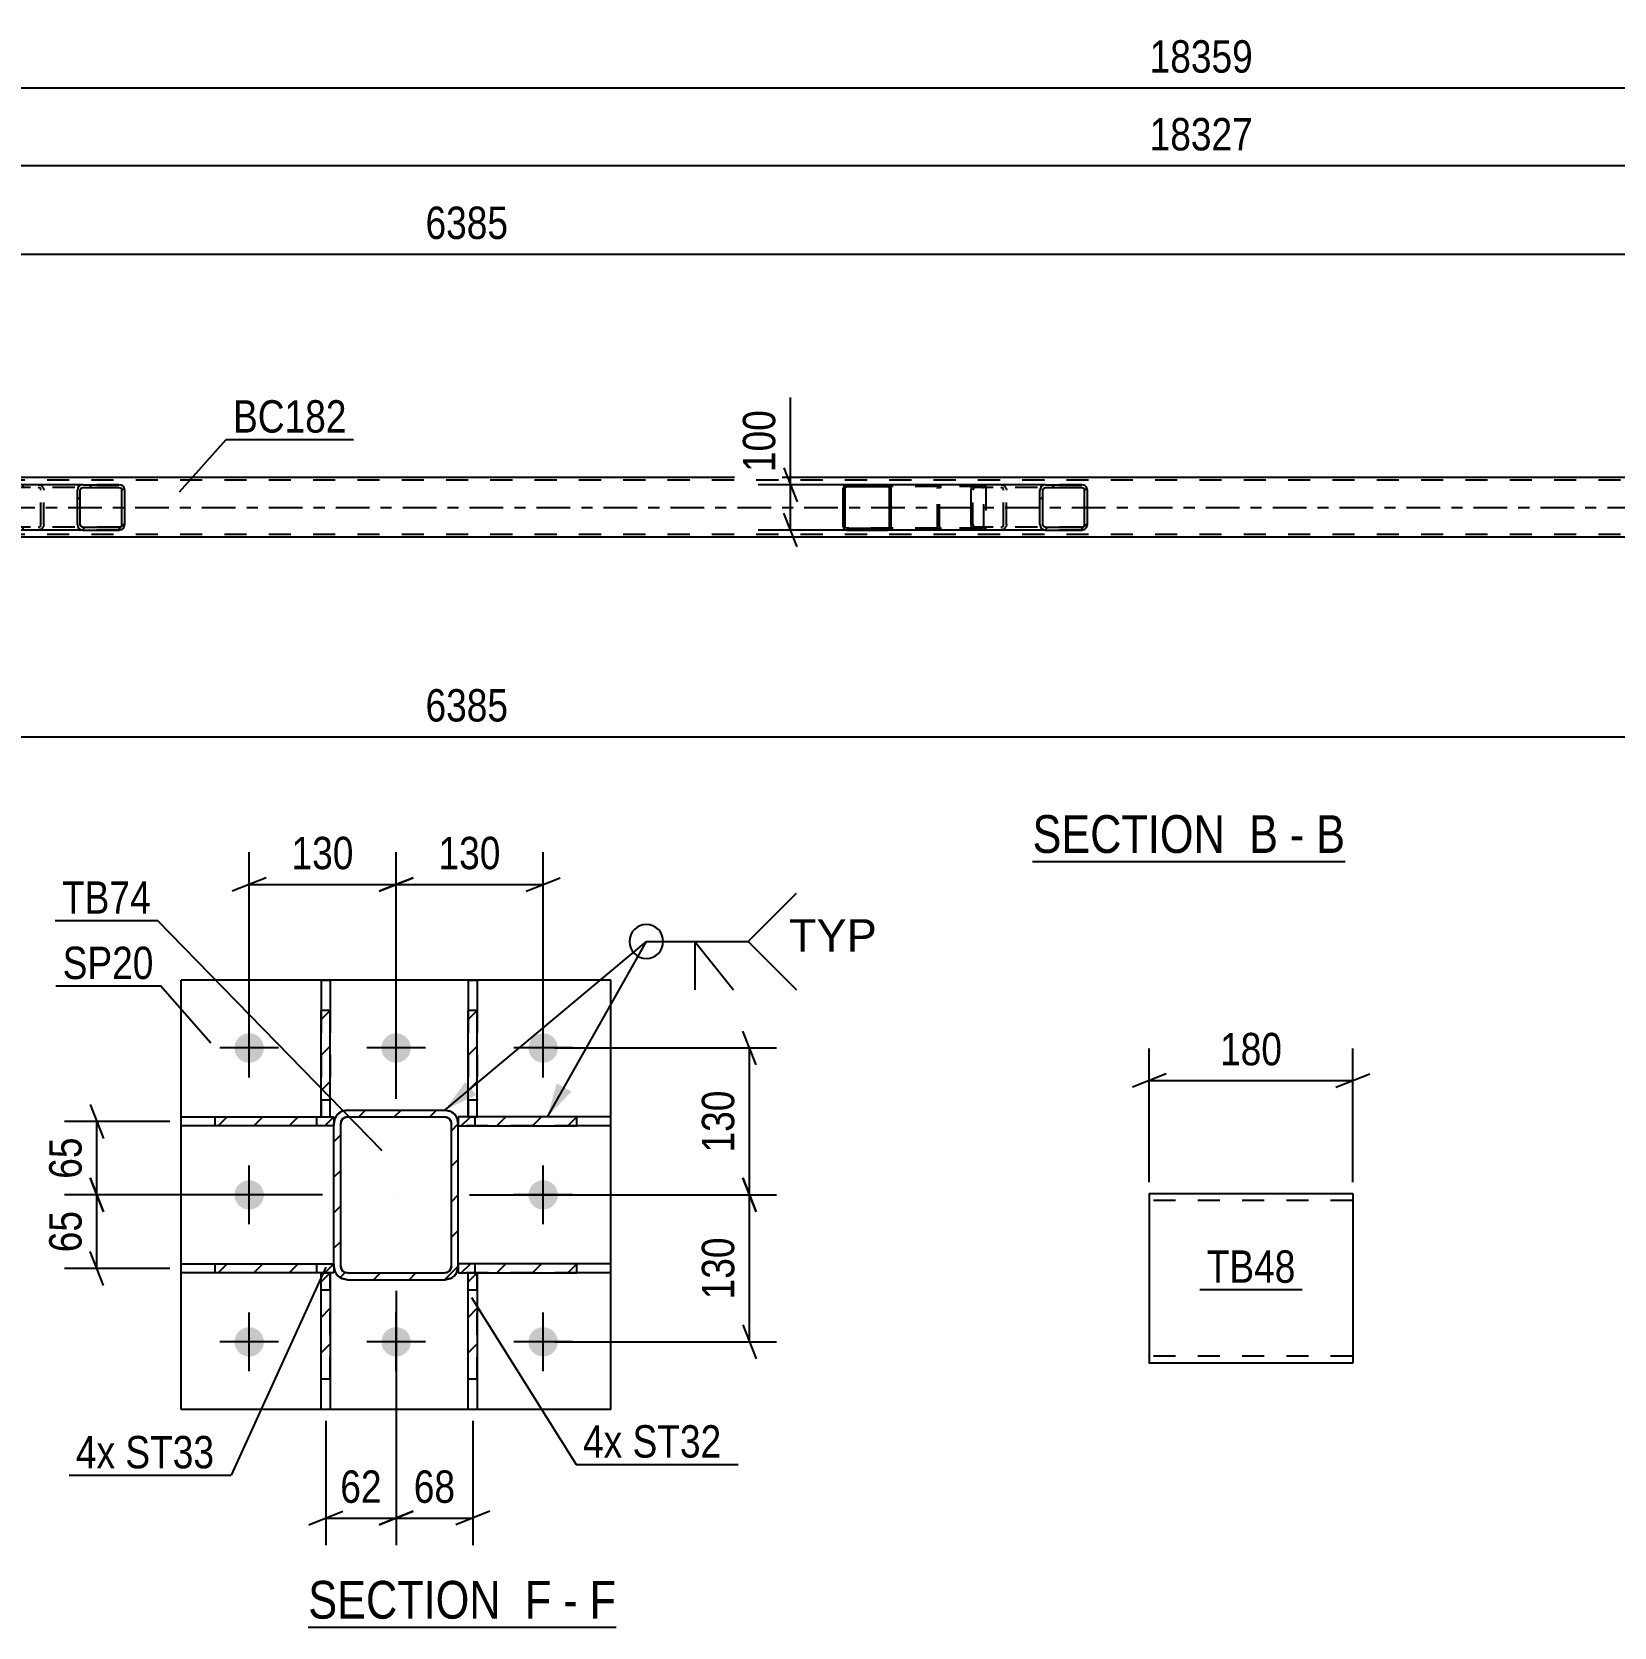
# Model space of a CAD drawing. Header units: millimetres. Extents: x 0 to 841, y 0 to 594.
# Drawn here: x 336.1 to 476, y 149 to 290.1 of the extents above; entities that cross this region are included whole.
import ezdxf

# ---------------------------------------------------------------- set-up
doc = ezdxf.new("R2010")
doc.units = ezdxf.units.MM
doc.linetypes.add('DXK_LINE_DOT2', pattern=[3.9198, 1.9599, -1.9599])
doc.linetypes.add('DXK_LINE_DOT3', pattern=[5.9187, 2.979, -0.9799, 0.9799, -0.9799])
doc.styles.add('Arial', font='ARIAL.TTF', dxfattribs={"height": 0.2})
doc.styles.add('Arial Narrow', font='ARIALN.TTF', dxfattribs={"height": 0.2})

# ---------------------------------------------------------------- blocks, each defined once
blk = doc.blocks.new('Unknown-814748373-12 - 2466')
at = {"color": 6, "linetype": 'Continuous'}
blk.add_line((424.58, 216.73), (452.22, 216.73), dxfattribs=at)
at = {"color": 0, "linetype": 'Continuous'}
for points in [[(442.69, 217.48), (442.69, 220.98), (424.58, 220.98), (424.58, 217.48)], [(446.29, 217.48), (446.29, 220.98), (443.74, 220.98), (443.74, 217.48)], [(448.62, 217.48), (448.62, 220.98), (447.34, 220.98), (447.34, 217.48)], [(452.22, 217.48), (452.22, 220.98), (449.67, 220.98), (449.67, 217.48)]]:
    blk.add_wipeout(points, dxfattribs=at)
at = {"color": 7, "linetype": 'Continuous', "style": 'Arial Narrow'}
for s, p in [('SECTION ', (424.58, 217.48)), ('B', (443.74, 217.48)), ('B', (449.67, 217.48)), ('-', (447.34, 217.48))]:
    blk.add_text(s, height=3.34, dxfattribs=at).set_placement(p)
blk = doc.blocks.new('Unknown-814748373-17 - 5706')
at = {"color": 6, "linetype": 'Continuous'}
blk.add_line((360.53, 148.98), (387.75, 148.98), dxfattribs=at)
at = {"color": 0, "linetype": 'Continuous'}
for points in [[(378.64, 149.73), (378.64, 153.23), (360.53, 153.23), (360.53, 149.73)], [(382.03, 149.73), (382.03, 153.23), (379.69, 153.23), (379.69, 149.73)], [(384.36, 149.73), (384.36, 153.23), (383.08, 153.23), (383.08, 149.73)], [(387.75, 149.73), (387.75, 153.23), (385.41, 153.23), (385.41, 149.73)]]:
    blk.add_wipeout(points, dxfattribs=at)
at = {"color": 7, "linetype": 'Continuous', "style": 'Arial Narrow'}
for s, p in [('SECTION ', (360.53, 149.73)), ('F', (379.69, 149.73)), ('F', (385.41, 149.73)), ('-', (383.08, 149.73))]:
    blk.add_text(s, height=3.34, dxfattribs=at).set_placement(p)
blk = doc.blocks.new('Part-814748373-11553 - 11552')
at = {"color": 2, "linetype": 'Continuous'}
for p, q in [((434.91, 187.34), (434.91, 172.43)), ((434.91, 187.34), (452.91, 187.34)), ((452.91, 187.34), (452.91, 172.34)), ((434.91, 172.34), (434.91, 172.43)), ((452.91, 172.34), (434.91, 172.34))]:
    blk.add_line(p, q, dxfattribs=at)
at = {"color": 7, "linetype": 'DXK_LINE_DOT2'}
for p, q in [((452.91, 186.74), (434.91, 186.74)), ((434.91, 172.94), (434.91, 172.99)), ((452.91, 172.94), (434.91, 172.94)), ((452.91, 172.94), (452.91, 172.99))]:
    blk.add_line(p, q, dxfattribs=at)
blk = doc.blocks.new('Part-814748373-2548 - 2466')
at = {"color": 2, "linetype": 'Continuous'}
for p, q in [((770.57, 250.69), (108.46, 250.69)), ((501.45, 245.41), (252.05, 245.41))]:
    blk.add_line(p, q, dxfattribs=at)
at = {"color": 7, "linetype": 'DXK_LINE_DOT2'}
for p, q in [((770.57, 250.45), (108.46, 250.45)), ((770.57, 245.65), (108.46, 245.65))]:
    blk.add_line(p, q, dxfattribs=at)
at = {"color": 7, "linetype": 'DXK_LINE_DOT3'}
blk.add_line((108.46, 248.05), (770.57, 248.05), dxfattribs=at)
blk = doc.blocks.new('Part-814748373-2533 - 2466')
at = {"linetype": 'Continuous'}
h = blk.add_hatch(dxfattribs=at)
h.set_pattern_fill('', scale=0.7, style=0, pattern_type=0)
h.set_pattern_definition([(45, (429.392, 249.7557), (-1.57154, 1.57154), [])])
h.paths.add_polyline_path([(429.43, 249.57), (429.39, 249.76), (429.28, 249.91), (429.12, 250.02), (428.93, 250.05), (425.74, 250.05), (425.55, 250.02), (425.39, 249.91), (425.28, 249.76), (425.24, 249.57), (425.24, 246.53), (425.28, 246.35), (425.39, 246.19), (425.55, 246.09), (425.74, 246.05), (428.93, 246.05), (429.12, 246.09), (429.28, 246.19), (429.39, 246.35), (429.43, 246.53)])
h.paths.add_polyline_path([(429.16, 246.44), (429.11, 246.36), (429.02, 246.31), (428.93, 246.29), (425.74, 246.29), (425.65, 246.31), (425.57, 246.36), (425.51, 246.44), (425.49, 246.53), (425.49, 249.57), (425.51, 249.66), (425.57, 249.74), (425.65, 249.79), (425.74, 249.81), (428.93, 249.81), (429.02, 249.79), (429.11, 249.74), (429.16, 249.66), (429.18, 249.57), (429.18, 246.53)])
at = {"color": 2, "linetype": 'Continuous'}
for p, q in [((419.19, 249.76), (419.25, 249.91)), ((419.25, 249.91), (419.34, 250.02)), ((419.34, 250.02), (419.44, 250.05)), ((425.74, 250.05), (419.44, 250.05)), ((425.74, 250.05), (425.55, 250.02)), ((425.74, 250.05), (428.93, 250.05)), ((429.12, 250.02), (428.93, 250.05)), ((419.17, 249.57), (419.19, 249.76)), ((419.17, 246.53), (419.17, 249.57)), ((425.28, 249.76), (425.24, 249.57)), ((425.24, 246.53), (425.24, 249.57)), ((425.49, 249.57), (425.51, 249.66)), ((425.49, 246.53), (425.49, 249.57)), ((425.51, 249.66), (425.57, 249.74)), ((425.57, 249.74), (425.65, 249.79)), ((425.65, 249.79), (425.74, 249.81)), ((425.74, 249.81), (428.93, 249.81)), ((428.93, 249.81), (429.02, 249.79)), ((429.02, 249.79), (429.11, 249.74)), ((429.11, 249.74), (429.16, 249.66)), ((429.16, 249.66), (429.18, 249.57)), ((429.18, 246.53), (429.18, 249.57)), ((429.43, 249.57), (429.39, 249.76)), ((429.43, 246.53), (429.43, 249.57)), ((419.19, 246.35), (419.17, 246.53)), ((419.25, 246.19), (419.19, 246.35)), ((419.34, 246.09), (419.25, 246.19)), ((419.44, 246.05), (419.34, 246.09)), ((425.74, 246.05), (419.44, 246.05)), ((425.24, 246.53), (425.28, 246.35)), ((425.51, 246.44), (425.49, 246.53)), ((425.57, 246.36), (425.51, 246.44)), ((425.55, 246.09), (425.74, 246.05)), ((425.65, 246.31), (425.57, 246.36)), ((425.74, 246.29), (425.65, 246.31)), ((425.74, 246.29), (428.93, 246.29)), ((425.74, 246.05), (428.93, 246.05)), ((429.02, 246.31), (428.93, 246.29)), ((428.93, 246.05), (429.12, 246.09)), ((429.11, 246.36), (429.02, 246.31)), ((429.16, 246.44), (429.11, 246.36)), ((429.18, 246.53), (429.16, 246.44)), ((429.39, 246.35), (429.43, 246.53))]:
    blk.add_line(p, q, dxfattribs=at)
at = {"color": 7, "linetype": 'DXK_LINE_DOT2'}
for p, q in [((420.44, 249.81), (420.44, 250.05)), ((421.78, 250.05), (421.97, 250.02)), ((428.93, 250.05), (425.74, 250.05)), ((419.32, 249.66), (419.31, 249.57)), ((419.31, 246.53), (419.31, 249.57)), ((419.35, 249.74), (419.32, 249.66)), ((419.39, 249.79), (419.35, 249.74)), ((419.44, 249.81), (419.39, 249.79)), ((428.93, 249.81), (419.44, 249.81)), ((421.87, 249.79), (421.78, 249.81)), ((421.96, 249.74), (421.87, 249.79)), ((422.01, 249.66), (421.96, 249.74)), ((422.03, 249.57), (422.01, 249.66)), ((422.03, 246.53), (422.03, 249.57)), ((422.24, 249.76), (422.28, 249.57)), ((422.28, 246.53), (422.28, 249.57)), ((419.31, 246.53), (419.32, 246.44)), ((419.32, 246.44), (419.35, 246.36)), ((419.35, 246.36), (419.39, 246.31)), ((419.39, 246.31), (419.44, 246.29)), ((428.93, 246.29), (419.44, 246.29)), ((420.44, 246.05), (420.44, 246.29)), ((421.78, 246.29), (421.87, 246.31)), ((421.97, 246.09), (421.78, 246.05)), ((421.87, 246.31), (421.96, 246.36)), ((421.96, 246.36), (422.01, 246.44)), ((422.01, 246.44), (422.03, 246.53)), ((422.28, 246.53), (422.24, 246.35)), ((428.93, 246.05), (425.74, 246.05))]:
    blk.add_line(p, q, dxfattribs=at)
for centre, start, end in [((421.79, 249.56), 23.8494, 68.8059), ((421.79, 246.55), 291.1941, 336.1506)]:
    blk.add_arc(centre, 0.492, start, end, dxfattribs=at)
at = {"color": 2, "linetype": 'Continuous'}
for centre, start, end in [((425.73, 249.56), 111.1941, 156.1506), ((428.94, 249.56), 23.8494, 68.8059), ((425.73, 246.55), 203.8494, 248.8059), ((428.94, 246.55), 291.1941, 336.1506)]:
    blk.add_arc(centre, 0.492, start, end, dxfattribs=at)
blk = doc.blocks.new('Part-814748373-2715 - 2466')
at = {"linetype": 'Continuous'}
h = blk.add_hatch(dxfattribs=at)
h.set_pattern_fill('', scale=0.7, style=0, pattern_type=0)
h.set_pattern_definition([(45, (344.2579, 249.7557), (-1.57154, 1.57154), [])])
h.paths.add_polyline_path([(344.3, 249.57), (344.26, 249.76), (344.15, 249.91), (343.99, 250.02), (343.79, 250.05), (340.61, 250.05), (340.42, 250.02), (340.25, 249.91), (340.14, 249.76), (340.11, 249.57), (340.11, 246.53), (340.14, 246.35), (340.25, 246.19), (340.42, 246.09), (340.61, 246.05), (343.79, 246.05), (343.99, 246.09), (344.15, 246.19), (344.26, 246.35), (344.3, 246.53)])
h.paths.add_polyline_path([(344.03, 246.44), (343.97, 246.36), (343.89, 246.31), (343.79, 246.29), (340.61, 246.29), (340.51, 246.31), (340.43, 246.36), (340.38, 246.44), (340.36, 246.53), (340.36, 249.57), (340.38, 249.66), (340.43, 249.74), (340.51, 249.79), (340.61, 249.81), (343.79, 249.81), (343.89, 249.79), (343.97, 249.74), (344.03, 249.66), (344.04, 249.57), (344.04, 246.53)])
at = {"color": 2, "linetype": 'Continuous'}
for p, q in [((334.06, 249.76), (334.12, 249.91)), ((334.12, 249.91), (334.21, 250.02)), ((334.21, 250.02), (334.31, 250.05)), ((340.61, 250.05), (334.31, 250.05)), ((340.61, 250.05), (340.42, 250.02)), ((340.61, 250.05), (343.79, 250.05)), ((343.99, 250.02), (343.79, 250.05)), ((334.04, 249.57), (334.06, 249.76)), ((334.04, 246.53), (334.04, 249.57)), ((340.14, 249.76), (340.11, 249.57)), ((340.11, 246.53), (340.11, 249.57)), ((340.36, 249.57), (340.38, 249.66)), ((340.36, 246.53), (340.36, 249.57)), ((340.38, 249.66), (340.43, 249.74)), ((340.43, 249.74), (340.51, 249.79)), ((340.51, 249.79), (340.61, 249.81)), ((340.61, 249.81), (343.79, 249.81)), ((343.79, 249.81), (343.89, 249.79)), ((343.89, 249.79), (343.97, 249.74)), ((343.97, 249.74), (344.03, 249.66)), ((344.03, 249.66), (344.04, 249.57)), ((344.04, 246.53), (344.04, 249.57)), ((344.3, 249.57), (344.26, 249.76)), ((344.3, 246.53), (344.3, 249.57)), ((334.06, 246.35), (334.04, 246.53)), ((334.12, 246.19), (334.06, 246.35)), ((334.21, 246.09), (334.12, 246.19)), ((334.31, 246.05), (334.21, 246.09)), ((340.61, 246.05), (334.31, 246.05)), ((340.11, 246.53), (340.14, 246.35)), ((340.38, 246.44), (340.36, 246.53)), ((340.43, 246.36), (340.38, 246.44)), ((340.42, 246.09), (340.61, 246.05)), ((340.51, 246.31), (340.43, 246.36)), ((340.61, 246.29), (340.51, 246.31)), ((340.61, 246.29), (343.79, 246.29)), ((340.61, 246.05), (343.79, 246.05)), ((343.89, 246.31), (343.79, 246.29)), ((343.79, 246.05), (343.99, 246.09)), ((343.97, 246.36), (343.89, 246.31)), ((344.03, 246.44), (343.97, 246.36)), ((344.04, 246.53), (344.03, 246.44)), ((344.26, 246.35), (344.3, 246.53))]:
    blk.add_line(p, q, dxfattribs=at)
at = {"color": 7, "linetype": 'DXK_LINE_DOT2'}
for p, q in [((335.3, 249.81), (335.3, 250.05)), ((336.64, 250.05), (336.84, 250.02)), ((343.79, 250.05), (340.61, 250.05)), ((334.18, 249.66), (334.17, 249.57)), ((334.17, 246.53), (334.17, 249.57)), ((334.21, 249.74), (334.18, 249.66)), ((334.26, 249.79), (334.21, 249.74)), ((334.31, 249.81), (334.26, 249.79)), ((343.79, 249.81), (334.31, 249.81)), ((336.74, 249.79), (336.64, 249.81)), ((336.82, 249.74), (336.74, 249.79)), ((336.88, 249.66), (336.82, 249.74)), ((336.89, 249.57), (336.88, 249.66)), ((336.89, 246.53), (336.89, 249.57)), ((337.11, 249.76), (337.15, 249.57)), ((337.15, 246.53), (337.15, 249.57)), ((334.17, 246.53), (334.18, 246.44)), ((334.18, 246.44), (334.21, 246.36)), ((334.21, 246.36), (334.26, 246.31)), ((334.26, 246.31), (334.31, 246.29)), ((343.79, 246.29), (334.31, 246.29)), ((335.3, 246.05), (335.3, 246.29)), ((336.64, 246.29), (336.74, 246.31)), ((336.84, 246.09), (336.64, 246.05)), ((336.74, 246.31), (336.82, 246.36)), ((336.82, 246.36), (336.88, 246.44)), ((336.88, 246.44), (336.89, 246.53)), ((337.15, 246.53), (337.11, 246.35)), ((343.79, 246.05), (340.61, 246.05))]:
    blk.add_line(p, q, dxfattribs=at)
for centre, start, end in [((336.66, 249.56), 23.8494, 68.8059), ((336.66, 246.55), 291.1941, 336.1506)]:
    blk.add_arc(centre, 0.492, start, end, dxfattribs=at)
at = {"color": 2, "linetype": 'Continuous'}
for centre, start, end in [((340.59, 249.56), 111.1941, 156.1506), ((343.81, 249.56), 23.8494, 68.8059), ((340.59, 246.55), 203.8494, 248.8059), ((343.81, 246.55), 291.1941, 336.1506)]:
    blk.add_arc(centre, 0.492, start, end, dxfattribs=at)
blk = doc.blocks.new('Part-814748373-2716 - 2466')
at = {"linetype": 'Continuous'}
h = blk.add_hatch(dxfattribs=at)
h.set_pattern_fill('', scale=0.7, style=0, pattern_type=0)
h.set_pattern_definition([(45, (412.0602, 249.8544), (-1.57154, 1.57154), [])])
h.paths.add_polyline_path([(412.09, 249.73), (412.06, 249.85), (411.99, 249.96), (411.88, 250.03), (411.75, 250.05), (408.17, 250.05), (408.04, 250.03), (407.93, 249.96), (407.86, 249.85), (407.83, 249.73), (407.83, 246.37), (407.86, 246.25), (407.93, 246.15), (408.04, 246.08), (408.17, 246.05), (411.75, 246.05), (411.88, 246.08), (411.99, 246.15), (412.06, 246.25), (412.09, 246.37)])
h.paths.add_polyline_path([(411.9, 246.31), (411.87, 246.26), (411.81, 246.22), (411.75, 246.21), (408.17, 246.21), (408.1, 246.22), (408.05, 246.26), (408.01, 246.31), (408, 246.37), (408, 249.73), (408.01, 249.79), (408.05, 249.85), (408.1, 249.88), (408.17, 249.89), (411.75, 249.89), (411.81, 249.88), (411.87, 249.85), (411.9, 249.79), (411.92, 249.73), (411.92, 246.37)])
at = {"color": 2, "linetype": 'Continuous'}
for p, q in [((407.86, 249.85), (407.83, 249.73)), ((408.01, 249.79), (408.05, 249.85)), ((408.17, 250.05), (408.04, 250.03)), ((408.05, 249.85), (408.1, 249.88)), ((408.1, 249.88), (408.17, 249.89)), ((408.17, 250.05), (411.75, 250.05)), ((408.17, 249.89), (411.75, 249.89)), ((419.44, 250.05), (411.75, 250.05)), ((411.88, 250.03), (411.75, 250.05)), ((411.75, 249.89), (411.81, 249.88)), ((411.81, 249.88), (411.87, 249.85)), ((411.87, 249.85), (411.9, 249.79)), ((412.09, 249.73), (412.06, 249.85)), ((407.83, 246.37), (407.83, 249.73)), ((408, 249.73), (408.01, 249.79)), ((408, 246.37), (408, 249.73)), ((411.9, 249.79), (411.92, 249.73)), ((411.92, 246.37), (411.92, 249.73)), ((412.09, 246.37), (412.09, 249.73)), ((407.83, 246.37), (407.86, 246.25)), ((408.01, 246.31), (408, 246.37)), ((408.05, 246.26), (408.01, 246.31)), ((408.04, 246.08), (408.17, 246.05)), ((408.1, 246.22), (408.05, 246.26)), ((408.17, 246.21), (408.1, 246.22)), ((408.17, 246.21), (411.75, 246.21)), ((408.17, 246.05), (411.75, 246.05)), ((411.81, 246.22), (411.75, 246.21)), ((411.75, 246.05), (411.88, 246.08)), ((419.44, 246.05), (411.75, 246.05)), ((411.87, 246.26), (411.81, 246.22)), ((411.9, 246.31), (411.87, 246.26)), ((411.92, 246.37), (411.9, 246.31)), ((412.06, 246.25), (412.09, 246.37))]:
    blk.add_line(p, q, dxfattribs=at)
at = {"color": 7, "linetype": 'DXK_LINE_DOT2'}
for p, q in [((411.75, 250.05), (408.17, 250.05)), ((420.09, 249.89), (408.17, 249.89)), ((416.18, 249.73), (416.2, 249.85)), ((416.4, 249.85), (416.36, 249.79)), ((416.39, 250.03), (416.52, 250.05)), ((416.4, 249.85), (416.41, 249.85)), ((416.41, 249.85), (416.45, 249.88)), ((416.45, 249.88), (416.52, 249.89)), ((420.09, 250.05), (419.44, 250.05)), ((420.09, 250.05), (420.23, 250.03)), ((420.16, 249.88), (420.09, 249.89)), ((420.22, 249.85), (420.16, 249.88)), ((420.25, 249.79), (420.22, 249.85)), ((420.41, 249.85), (420.43, 249.76)), ((416.18, 246.37), (416.18, 249.73)), ((416.36, 249.79), (416.35, 249.73)), ((416.35, 246.37), (416.35, 249.73)), ((420.27, 249.73), (420.25, 249.79)), ((420.27, 246.37), (420.27, 249.73)), ((420.43, 249.76), (420.44, 249.73)), ((420.44, 249.73), (420.44, 246.37)), ((420.09, 246.21), (408.17, 246.21)), ((411.75, 246.05), (408.17, 246.05)), ((416.2, 246.25), (416.18, 246.37)), ((416.35, 246.37), (416.36, 246.31)), ((416.36, 246.31), (416.4, 246.26)), ((416.52, 246.05), (416.39, 246.08)), ((416.4, 246.26), (416.41, 246.25)), ((416.41, 246.25), (416.45, 246.22)), ((416.45, 246.22), (416.52, 246.21)), ((420.09, 246.05), (419.44, 246.05)), ((420.09, 246.21), (420.16, 246.22)), ((420.23, 246.08), (420.09, 246.05)), ((420.16, 246.22), (420.22, 246.26)), ((420.22, 246.26), (420.25, 246.31)), ((420.25, 246.31), (420.27, 246.37)), ((420.44, 246.37), (420.41, 246.25))]:
    blk.add_line(p, q, dxfattribs=at)
at = {"color": 2, "linetype": 'Continuous'}
for centre, start, end in [((408.16, 249.72), 110.7583, 155.68), ((411.76, 249.72), 24.32, 69.2417), ((408.16, 246.39), 204.32, 249.2417), ((411.76, 246.39), 290.7583, 335.68)]:
    blk.add_arc(centre, 0.331, start, end, dxfattribs=at)
at = {"color": 7, "linetype": 'DXK_LINE_DOT2'}
for centre, start, end in [((416.51, 249.72), 110.7583, 155.68), ((420.11, 249.72), 24.32, 69.2417), ((416.51, 246.39), 204.32, 249.2417), ((420.11, 246.39), 290.7583, 335.68)]:
    blk.add_arc(centre, 0.331, start, end, dxfattribs=at)
blk = doc.blocks.new('Bolt-814748373-5725 - 5706')
at = {"linetype": 'Continuous'}
for points in [[(354, 200.22, -1), (356.6, 200.22, -1)], [(367, 200.22, -1), (369.6, 200.22, -1)], [(380, 200.22, -1), (382.6, 200.22, -1)], [(354, 187.22, -1), (356.6, 187.22, -1)], [(380, 187.22, -1), (382.6, 187.22, -1)], [(354, 174.22, -1), (356.6, 174.22, -1)], [(367, 174.22, -1), (369.6, 174.22, -1)], [(380, 174.22, -1), (382.6, 174.22, -1)]]:
    blk.add_hatch(color=1, dxfattribs=at).paths.add_polyline_path(points)
at = {"color": 1, "linetype": 'Continuous'}
for p, q in [((355.3, 197.62), (355.3, 202.82)), ((368.3, 197.62), (368.3, 202.82)), ((381.3, 197.62), (381.3, 202.82)), ((357.9, 200.22), (352.7, 200.22)), ((370.9, 200.22), (365.7, 200.22)), ((383.9, 200.22), (378.7, 200.22)), ((355.3, 184.62), (355.3, 189.82)), ((381.3, 184.62), (381.3, 189.82)), ((357.9, 187.22), (352.7, 187.22)), ((383.9, 187.22), (378.7, 187.22)), ((355.3, 171.62), (355.3, 176.82)), ((368.3, 171.62), (368.3, 176.82)), ((381.3, 171.62), (381.3, 176.82)), ((357.9, 174.22), (352.7, 174.22)), ((370.9, 174.22), (365.7, 174.22)), ((383.9, 174.22), (378.7, 174.22))]:
    blk.add_line(p, q, dxfattribs=at)
blk = doc.blocks.new('Part-814748373-5767 - 5706')
at = {"linetype": 'Continuous'}
h = blk.add_hatch(dxfattribs=at)
h.set_pattern_fill('', scale=0.7, style=0, pattern_type=0)
h.set_pattern_definition([(45, (384.2935, 194.1221), (-1.57154, 1.57154), [])])
h.paths.add_polyline_path([(384.29, 193.32), (384.29, 194.12), (373.8, 194.12), (373.8, 193.32)])
at = {"color": 7, "linetype": 'DXK_LINE_DOT2'}
for p, q in [((384.29, 194.12), (373.8, 194.12)), ((373.8, 194.12), (373.8, 193.32)), ((375.3, 193.32), (375.3, 194.12)), ((384.29, 193.32), (373.8, 193.32))]:
    blk.add_line(p, q, dxfattribs=at)
at = {"color": 2, "linetype": 'Continuous'}
for p, q in [((384.29, 194.12), (373.8, 194.12)), ((373.8, 194.12), (373.8, 193.32)), ((387.3, 194.12), (384.29, 194.12)), ((384.29, 193.32), (384.29, 194.12)), ((387.3, 193.32), (387.3, 194.12)), ((373.8, 193.32), (384.29, 193.32)), ((387.3, 193.32), (384.29, 193.32))]:
    blk.add_line(p, q, dxfattribs=at)
blk = doc.blocks.new('Part-814748373-5788 - 5706')
at = {"linetype": 'Continuous'}
h = blk.add_hatch(dxfattribs=at)
h.set_pattern_fill('', scale=0.7, style=0, pattern_type=0)
h.set_pattern_definition([(45, (373.7951, 180.9247), (-1.57154, 1.57154), [])])
h.paths.add_polyline_path([(373.7, 180.47), (373.8, 180.92), (373.8, 193.52), (373.7, 193.98), (373.44, 194.37), (373.05, 194.63), (372.6, 194.72), (364, 194.72), (363.54, 194.63), (363.15, 194.37), (362.89, 193.98), (362.8, 193.52), (362.8, 180.92), (362.89, 180.47), (363.15, 180.08), (363.54, 179.82), (364, 179.72), (372.6, 179.72), (373.05, 179.82), (373.44, 180.08)])
h.paths.add_polyline_path([(372.82, 180.37), (372.6, 180.32), (364, 180.32), (363.77, 180.37), (363.57, 180.5), (363.44, 180.7), (363.4, 180.92), (363.4, 193.52), (363.44, 193.75), (363.57, 193.95), (363.77, 194.08), (364, 194.12), (372.6, 194.12), (372.82, 194.08), (373.02, 193.95), (373.15, 193.75), (373.2, 193.52), (373.2, 180.92), (373.15, 180.7), (373.02, 180.5)])
at = {"color": 7, "linetype": 'DXK_LINE_DOT2'}
for p, q in [((362.8, 193.52), (362.89, 193.98)), ((362.8, 180.92), (362.8, 193.52)), ((363.44, 193.75), (363.4, 193.52)), ((363.4, 180.92), (363.4, 193.52)), ((363.57, 193.95), (363.44, 193.75)), ((363.54, 194.63), (364, 194.72)), ((363.77, 194.08), (363.57, 193.95)), ((364, 194.12), (363.77, 194.08)), ((364, 194.72), (372.6, 194.72)), ((364, 194.12), (372.6, 194.12)), ((372.6, 194.72), (373.05, 194.63)), ((372.82, 194.08), (372.6, 194.12)), ((373.02, 193.95), (372.82, 194.08)), ((373.15, 193.75), (373.02, 193.95)), ((373.2, 193.52), (373.15, 193.75)), ((373.2, 180.92), (373.2, 193.52)), ((373.7, 193.98), (373.8, 193.52)), ((373.8, 180.92), (373.8, 193.52)), ((362.89, 180.47), (362.8, 180.92)), ((363.4, 180.92), (363.44, 180.7)), ((363.44, 180.7), (363.57, 180.5)), ((373.02, 180.5), (373.15, 180.7)), ((373.15, 180.7), (373.2, 180.92)), ((373.8, 180.92), (373.7, 180.47)), ((364, 179.72), (363.54, 179.82)), ((363.57, 180.5), (363.77, 180.37)), ((363.77, 180.37), (364, 180.32)), ((364, 180.32), (372.6, 180.32)), ((364, 179.72), (372.6, 179.72)), ((372.6, 180.32), (372.82, 180.37)), ((373.05, 179.82), (372.6, 179.72)), ((372.82, 180.37), (373.02, 180.5))]:
    blk.add_line(p, q, dxfattribs=at)
at = {"color": 2, "linetype": 'Continuous'}
for p, q in [((362.89, 193.98), (362.8, 193.52)), ((362.8, 180.92), (362.8, 193.52)), ((363.4, 193.52), (363.44, 193.75)), ((363.4, 180.92), (363.4, 193.52)), ((363.44, 193.75), (363.57, 193.95)), ((364, 194.72), (363.54, 194.63)), ((363.57, 193.95), (363.77, 194.08)), ((363.77, 194.08), (364, 194.12)), ((364, 194.72), (372.6, 194.72)), ((364, 194.12), (372.6, 194.12)), ((373.05, 194.63), (372.6, 194.72)), ((372.6, 194.12), (372.82, 194.08)), ((372.82, 194.08), (373.02, 193.95)), ((373.02, 193.95), (373.15, 193.75)), ((373.15, 193.75), (373.2, 193.52)), ((373.2, 180.92), (373.2, 193.52)), ((373.8, 193.52), (373.7, 193.98)), ((373.8, 180.92), (373.8, 193.52)), ((362.8, 180.92), (362.89, 180.47)), ((363.44, 180.7), (363.4, 180.92)), ((363.57, 180.5), (363.44, 180.7)), ((373.15, 180.7), (373.02, 180.5)), ((373.2, 180.92), (373.15, 180.7)), ((373.7, 180.47), (373.8, 180.92)), ((363.54, 179.82), (364, 179.72)), ((363.77, 180.37), (363.57, 180.5)), ((364, 180.32), (363.77, 180.37)), ((364, 180.32), (372.6, 180.32)), ((364, 179.72), (372.6, 179.72)), ((372.82, 180.37), (372.6, 180.32)), ((372.6, 179.72), (373.05, 179.82)), ((373.02, 180.5), (372.82, 180.37))]:
    blk.add_line(p, q, dxfattribs=at)
at = {"color": 7, "linetype": 'DXK_LINE_DOT3'}
blk.add_line((368.3, 187.22), (368.3, 187.22), dxfattribs=at)
at = {"color": 7, "linetype": 'DXK_LINE_DOT2'}
for centre, start, end in [((364, 193.52), 112.5, 157.5), ((372.6, 193.52), 22.5, 67.5), ((364, 180.92), 202.5, 247.5), ((372.6, 180.92), 292.5, 337.5)]:
    blk.add_arc(centre, 1.2, start, end, dxfattribs=at)
at = {"color": 2, "linetype": 'Continuous'}
for centre, start, end in [((364, 193.52), 112.5, 157.5), ((372.6, 193.52), 22.5, 67.5), ((364, 180.92), 202.5, 247.5), ((372.6, 180.92), 292.5, 337.5)]:
    blk.add_arc(centre, 1.2, start, end, dxfattribs=at)
blk = doc.blocks.new('Part-814748373-5772 - 5706')
at = {"linetype": 'Continuous'}
h = blk.add_hatch(dxfattribs=at)
h.set_pattern_fill('', scale=0.7, style=0, pattern_type=0)
h.set_pattern_definition([(45, (384.2935, 181.1221), (-1.57154, 1.57154), [])])
h.paths.add_polyline_path([(384.29, 180.32), (384.29, 181.12), (373.8, 181.12), (373.8, 180.32)])
at = {"color": 7, "linetype": 'DXK_LINE_DOT2'}
for p, q in [((384.29, 181.12), (373.8, 181.12)), ((373.8, 181.12), (373.8, 180.32)), ((375.3, 180.32), (375.3, 181.12)), ((384.29, 180.32), (373.8, 180.32))]:
    blk.add_line(p, q, dxfattribs=at)
at = {"color": 2, "linetype": 'Continuous'}
for p, q in [((384.29, 181.12), (373.8, 181.12)), ((373.8, 181.12), (373.8, 180.32)), ((387.3, 181.12), (384.29, 181.12)), ((384.29, 180.32), (384.29, 181.12)), ((387.3, 180.32), (387.3, 181.12)), ((373.8, 180.32), (384.29, 180.32)), ((387.3, 180.32), (384.29, 180.32))]:
    blk.add_line(p, q, dxfattribs=at)
blk = doc.blocks.new('Part-814748373-5778 - 5706')
at = {"color": 2, "linetype": 'Continuous'}
for p, q in [((349.3, 168.22), (349.3, 206.22)), ((387.3, 206.22), (349.3, 206.22)), ((387.3, 168.22), (387.3, 206.22)), ((387.3, 168.22), (349.3, 168.22))]:
    blk.add_line(p, q, dxfattribs=at)
blk = doc.blocks.new('Part-814748373-5840 - 5706')
at = {"linetype": 'Continuous'}
h = blk.add_hatch(dxfattribs=at)
h.set_pattern_fill('', scale=0.7, style=0, pattern_type=0)
h.set_pattern_definition([(45, (362.795, 181.1219), (-1.57154, 1.57154), [])])
h.paths.add_polyline_path([(362.8, 180.32), (362.8, 181.12), (352.3, 181.12), (352.3, 180.32)])
at = {"color": 2, "linetype": 'Continuous'}
for p, q in [((349.3, 180.32), (349.3, 181.12)), ((349.3, 181.12), (352.3, 181.12)), ((352.3, 181.12), (362.8, 181.12)), ((352.3, 180.32), (352.3, 181.12)), ((362.8, 181.12), (362.8, 180.32)), ((352.3, 180.32), (349.3, 180.32)), ((362.8, 180.32), (352.3, 180.32))]:
    blk.add_line(p, q, dxfattribs=at)
at = {"color": 7, "linetype": 'DXK_LINE_DOT2'}
for p, q in [((352.3, 181.12), (362.8, 181.12)), ((361.3, 180.32), (361.3, 181.12)), ((362.8, 181.12), (362.8, 180.32)), ((362.8, 180.32), (352.3, 180.32))]:
    blk.add_line(p, q, dxfattribs=at)
blk = doc.blocks.new('Part-814748373-5862 - 5706')
at = {"linetype": 'Continuous'}
h = blk.add_hatch(dxfattribs=at)
h.set_pattern_fill('', scale=0.7, style=0, pattern_type=0)
h.set_pattern_definition([(45, (375.4792, 203.5342), (-1.57154, 1.57154), [])])
h.paths.add_polyline_path([(375.48, 194.13), (375.48, 203.53), (374.68, 203.53), (374.68, 194.13)])
at = {"color": 2, "linetype": 'Continuous'}
for p, q in [((374.68, 206.22), (374.68, 203.53)), ((374.68, 206.22), (375.48, 206.22)), ((375.48, 206.22), (375.48, 203.53)), ((374.68, 194.13), (374.68, 203.53)), ((375.48, 203.53), (374.68, 203.53)), ((375.48, 194.13), (375.48, 203.53)), ((374.68, 194.13), (375.48, 194.13))]:
    blk.add_line(p, q, dxfattribs=at)
at = {"color": 7, "linetype": 'DXK_LINE_DOT2'}
for p, q in [((374.68, 203.53), (374.68, 194.13)), ((375.48, 203.53), (375.48, 195.63)), ((374.68, 195.63), (375.48, 195.63)), ((375.48, 194.13), (375.48, 195.63)), ((374.68, 194.13), (375.48, 194.13))]:
    blk.add_line(p, q, dxfattribs=at)
blk = doc.blocks.new('Part-814748373-5879 - 5706')
at = {"linetype": 'Continuous'}
h = blk.add_hatch(dxfattribs=at)
h.set_pattern_fill('', scale=0.7, style=0, pattern_type=0)
h.set_pattern_definition([(45, (362.4798, 203.5342), (-1.57154, 1.57154), [])])
h.paths.add_polyline_path([(362.48, 194.13), (362.48, 203.53), (361.68, 203.53), (361.68, 194.13)])
at = {"color": 2, "linetype": 'Continuous'}
for p, q in [((361.68, 206.22), (361.68, 203.53)), ((361.68, 206.22), (362.48, 206.22)), ((362.48, 206.22), (362.48, 203.53)), ((361.68, 194.13), (361.68, 203.53)), ((362.48, 203.53), (361.68, 203.53)), ((362.48, 194.13), (362.48, 203.53)), ((361.68, 194.13), (362.48, 194.13))]:
    blk.add_line(p, q, dxfattribs=at)
at = {"color": 7, "linetype": 'DXK_LINE_DOT2'}
for p, q in [((361.68, 203.53), (361.68, 194.13)), ((362.48, 203.53), (362.48, 195.63)), ((361.68, 195.63), (362.48, 195.63)), ((362.48, 194.13), (362.48, 195.63)), ((361.68, 194.13), (362.48, 194.13))]:
    blk.add_line(p, q, dxfattribs=at)
blk = doc.blocks.new('Part-814748373-5884 - 5706')
at = {"linetype": 'Continuous'}
h = blk.add_hatch(dxfattribs=at)
h.set_pattern_fill('', scale=0.7, style=0, pattern_type=0)
h.set_pattern_definition([(45, (375.4797, 180.332), (-1.57154, 1.57154), [])])
h.paths.add_polyline_path([(375.48, 170.91), (375.48, 180.33), (374.68, 180.33), (374.68, 170.91)])
at = {"color": 7, "linetype": 'DXK_LINE_DOT2'}
for p, q in [((374.68, 178.83), (374.68, 180.33)), ((374.68, 180.33), (375.48, 180.33)), ((375.48, 170.91), (375.48, 180.33)), ((374.68, 178.83), (375.48, 178.83)), ((374.68, 170.91), (374.68, 178.83))]:
    blk.add_line(p, q, dxfattribs=at)
at = {"color": 2, "linetype": 'Continuous'}
for p, q in [((374.68, 170.91), (374.68, 180.33)), ((374.68, 180.33), (375.48, 180.33)), ((375.48, 180.33), (375.48, 170.91)), ((374.68, 168.22), (374.68, 170.91)), ((375.48, 170.91), (374.68, 170.91)), ((375.48, 170.91), (375.48, 168.22)), ((375.48, 168.22), (374.68, 168.22))]:
    blk.add_line(p, q, dxfattribs=at)
blk = doc.blocks.new('Part-814748373-5889 - 5706')
at = {"linetype": 'Continuous'}
h = blk.add_hatch(dxfattribs=at)
h.set_pattern_fill('', scale=0.7, style=0, pattern_type=0)
h.set_pattern_definition([(45, (362.4802, 180.332), (-1.57154, 1.57154), [])])
h.paths.add_polyline_path([(362.48, 170.91), (362.48, 180.33), (361.68, 180.33), (361.68, 170.91)])
at = {"color": 7, "linetype": 'DXK_LINE_DOT2'}
for p, q in [((361.68, 178.83), (361.68, 180.33)), ((361.68, 180.33), (362.48, 180.33)), ((362.48, 170.91), (362.48, 180.33)), ((361.68, 178.83), (362.48, 178.83)), ((361.68, 170.91), (361.68, 178.83))]:
    blk.add_line(p, q, dxfattribs=at)
at = {"color": 2, "linetype": 'Continuous'}
for p, q in [((361.68, 170.91), (361.68, 180.33)), ((361.68, 180.33), (362.48, 180.33)), ((362.48, 180.33), (362.48, 170.91)), ((361.68, 168.22), (361.68, 170.91)), ((362.48, 170.91), (361.68, 170.91)), ((362.48, 170.91), (362.48, 168.22)), ((362.48, 168.22), (361.68, 168.22))]:
    blk.add_line(p, q, dxfattribs=at)
blk = doc.blocks.new('Part-814748373-5894 - 5706')
at = {"linetype": 'Continuous'}
h = blk.add_hatch(dxfattribs=at)
h.set_pattern_fill('', scale=0.7, style=0, pattern_type=0)
h.set_pattern_definition([(45, (362.795, 194.1219), (-1.57154, 1.57154), [])])
h.paths.add_polyline_path([(362.8, 193.32), (362.8, 194.12), (352.3, 194.12), (352.3, 193.32)])
at = {"color": 2, "linetype": 'Continuous'}
for p, q in [((349.3, 193.32), (349.3, 194.12)), ((349.3, 194.12), (352.3, 194.12)), ((352.3, 194.12), (362.8, 194.12)), ((352.3, 193.32), (352.3, 194.12)), ((362.8, 194.12), (362.8, 193.32)), ((352.3, 193.32), (349.3, 193.32)), ((362.8, 193.32), (352.3, 193.32))]:
    blk.add_line(p, q, dxfattribs=at)
at = {"color": 7, "linetype": 'DXK_LINE_DOT2'}
for p, q in [((352.3, 194.12), (362.8, 194.12)), ((361.3, 193.32), (361.3, 194.12)), ((362.8, 194.12), (362.8, 193.32)), ((362.8, 193.32), (352.3, 193.32))]:
    blk.add_line(p, q, dxfattribs=at)
blk = doc.blocks.new('StraightDimension-814748373-11691 - 11552')
at = {"color": 7, "linetype": 'Continuous'}
for p, q in [((434.91, 188.34), (434.91, 200.19)), ((452.91, 188.34), (452.91, 200.19)), ((436.41, 197.94), (433.41, 196.74)), ((451.41, 196.74), (454.41, 197.94)), ((434.91, 197.34), (452.91, 197.34))]:
    blk.add_line(p, q, dxfattribs=at)
at = {"color": 0}
blk.add_wipeout([(447.26, 198.09), (447.26, 202.29), (440.57, 202.29), (440.57, 198.09)], dxfattribs=at)
at = {"color": 3, "style": 'Arial Narrow'}
blk.add_text('180', height=2.863, dxfattribs=at).set_placement((441.17, 198.69))
blk = doc.blocks.new('StraightDimension-814748373-8507 - 2466')
at = {"color": 7, "linetype": 'Continuous'}
blk.add_line((98.24, 278.29), (780.79, 278.29), dxfattribs=at)
at = {"color": 0}
blk.add_wipeout([(444.68, 279.04), (444.68, 283.24), (434.34, 283.24), (434.34, 279.04)], dxfattribs=at)
at = {"color": 3, "style": 'Arial Narrow'}
blk.add_text('18327', height=2.863, dxfattribs=at).set_placement((434.94, 279.64))
blk = doc.blocks.new('StraightDimension-814748373-2820 - 2466')
at = {"color": 7, "linetype": 'Continuous'}
blk.add_line((246.85, 270.45), (502.25, 270.45), dxfattribs=at)
at = {"color": 0}
blk.add_wipeout([(378.81, 271.2), (378.81, 275.4), (370.3, 275.4), (370.3, 271.2)], dxfattribs=at)
at = {"color": 3, "style": 'Arial Narrow'}
blk.add_text('6385', height=2.863, dxfattribs=at).set_placement((370.9, 271.8))
blk = doc.blocks.new('StraightDimension-814748373-2795 - 2466')
at = {"color": 7, "linetype": 'Continuous'}
blk.add_line((246.85, 227.76), (502.25, 227.76), dxfattribs=at)
at = {"color": 0}
blk.add_wipeout([(378.81, 228.51), (378.81, 232.71), (370.3, 232.71), (370.3, 228.51)], dxfattribs=at)
at = {"color": 3, "style": 'Arial Narrow'}
blk.add_text('6385', height=2.863, dxfattribs=at).set_placement((370.9, 229.11))
blk = doc.blocks.new('StraightDimension-814748373-2839 - 2466')
at = {"color": 7, "linetype": 'Continuous'}
for p, q in [((403.18, 250.05), (403.18, 257.79)), ((403.18, 250.05), (403.18, 257.79)), ((402.58, 251.55), (403.78, 248.55)), ((415.18, 250.05), (400.33, 250.05)), ((403.18, 246.05), (403.18, 250.05)), ((403.78, 244.55), (402.58, 247.55)), ((415.18, 246.05), (400.33, 246.05))]:
    blk.add_line(p, q, dxfattribs=at)
at = {"color": 0}
blk.add_wipeout([(402.43, 257.26), (398.23, 257.26), (398.23, 250.58), (402.43, 250.58)], dxfattribs=at)
at = {"color": 3, "style": 'Arial Narrow'}
blk.add_text('100', height=2.863, rotation=90.0002, dxfattribs=at).set_placement((401.83, 251.18))
blk = doc.blocks.new('StraightDimension-814748373-2910 - 2466')
at = {"color": 7, "linetype": 'Continuous'}
blk.add_line((97.6, 285.17), (781.43, 285.17), dxfattribs=at)
at = {"color": 0}
blk.add_wipeout([(444.68, 285.92), (444.68, 290.12), (434.34, 290.12), (434.34, 285.92)], dxfattribs=at)
at = {"color": 3, "style": 'Arial Narrow'}
blk.add_text('18359', height=2.863, dxfattribs=at).set_placement((434.94, 286.52))
blk = doc.blocks.new('StraightDimension-814748373-5913 - 5706')
at = {"color": 7, "linetype": 'Continuous'}
for p, q in [((355.3, 201.22), (355.3, 217.54)), ((368.3, 195.72), (368.3, 217.54)), ((356.8, 215.29), (353.8, 214.09)), ((355.3, 214.69), (368.3, 214.69)), ((366.8, 214.09), (369.8, 215.29))]:
    blk.add_line(p, q, dxfattribs=at)
at = {"color": 0}
blk.add_wipeout([(365.14, 215.44), (365.14, 219.64), (358.45, 219.64), (358.45, 215.44)], dxfattribs=at)
at = {"color": 3, "style": 'Arial Narrow'}
blk.add_text('130', height=2.863, dxfattribs=at).set_placement((359.05, 216.04))
blk = doc.blocks.new('StraightDimension-814748373-5904 - 5706')
at = {"color": 7, "linetype": 'Continuous'}
for p, q in [((368.3, 195.72), (368.3, 217.54)), ((381.3, 201.22), (381.3, 217.54)), ((369.8, 215.29), (366.8, 214.09)), ((368.3, 214.69), (381.3, 214.69)), ((379.8, 214.09), (382.8, 215.29))]:
    blk.add_line(p, q, dxfattribs=at)
at = {"color": 0}
blk.add_wipeout([(378.14, 215.44), (378.14, 219.64), (371.45, 219.64), (371.45, 215.44)], dxfattribs=at)
at = {"color": 3, "style": 'Arial Narrow'}
blk.add_text('130', height=2.863, dxfattribs=at).set_placement((372.05, 216.04))
blk = doc.blocks.new('StraightDimension-814748373-5923 - 5706')
at = {"color": 7, "linetype": 'Continuous'}
for p, q in [((341.23, 195.22), (342.43, 192.22)), ((348.3, 193.72), (338.98, 193.72)), ((341.83, 187.22), (341.83, 193.72)), ((342.43, 185.72), (341.23, 188.72)), ((361.8, 187.22), (338.98, 187.22))]:
    blk.add_line(p, q, dxfattribs=at)
at = {"color": 0}
blk.add_wipeout([(341.08, 192.9), (336.88, 192.9), (336.88, 188.05), (341.08, 188.05)], dxfattribs=at)
at = {"color": 3, "style": 'Arial Narrow'}
blk.add_text('65', height=2.863, rotation=90.0002, dxfattribs=at).set_placement((340.48, 188.65))
blk = doc.blocks.new('StraightDimension-814748373-5929 - 5706')
at = {"color": 7, "linetype": 'Continuous'}
for p, q in [((341.23, 188.72), (342.43, 185.72)), ((361.8, 187.22), (338.98, 187.22)), ((341.83, 180.72), (341.83, 187.22)), ((342.43, 179.22), (341.23, 182.22)), ((348.3, 180.72), (338.98, 180.72))]:
    blk.add_line(p, q, dxfattribs=at)
at = {"color": 0}
blk.add_wipeout([(341.08, 186.4), (336.88, 186.4), (336.88, 181.55), (341.08, 181.55)], dxfattribs=at)
at = {"color": 3, "style": 'Arial Narrow'}
blk.add_text('65', height=2.863, rotation=90.0002, dxfattribs=at).set_placement((340.48, 182.15))
blk = doc.blocks.new('StraightDimension-814748373-5936 - 5706')
at = {"color": 7, "linetype": 'Continuous'}
for p, q in [((400.15, 185.72), (398.95, 188.72)), ((374.8, 187.22), (401.95, 187.22)), ((399.55, 174.22), (399.55, 187.22)), ((398.95, 175.72), (400.15, 172.72)), ((382.3, 174.22), (401.95, 174.22))]:
    blk.add_line(p, q, dxfattribs=at)
at = {"color": 0}
blk.add_wipeout([(398.8, 184.07), (394.6, 184.07), (394.6, 177.38), (398.8, 177.38)], dxfattribs=at)
at = {"color": 3, "style": 'Arial Narrow'}
blk.add_text('130', height=2.863, rotation=90.0002, dxfattribs=at).set_placement((398.2, 177.98))
blk = doc.blocks.new('StraightDimension-814748373-5946 - 5706')
at = {"color": 7, "linetype": 'Continuous'}
for p, q in [((400.15, 198.72), (398.95, 201.72)), ((382.3, 200.22), (401.95, 200.22)), ((399.55, 187.22), (399.55, 200.22)), ((398.95, 188.72), (400.15, 185.72)), ((374.8, 187.22), (401.95, 187.22))]:
    blk.add_line(p, q, dxfattribs=at)
at = {"color": 0}
blk.add_wipeout([(398.8, 197.07), (394.6, 197.07), (394.6, 190.38), (398.8, 190.38)], dxfattribs=at)
at = {"color": 3, "style": 'Arial Narrow'}
blk.add_text('130', height=2.863, rotation=90.0002, dxfattribs=at).set_placement((398.2, 190.98))
blk = doc.blocks.new('StraightDimension-814748373-5957 - 5706')
at = {"color": 7, "linetype": 'Continuous'}
for p, q in [((368.3, 178.72), (368.3, 156.23)), ((362.08, 167.22), (362.08, 156.23)), ((360.58, 158.03), (363.58, 159.23)), ((362.08, 158.63), (368.3, 158.63)), ((369.8, 159.23), (366.8, 158.03))]:
    blk.add_line(p, q, dxfattribs=at)
at = {"color": 0}
blk.add_wipeout([(367.62, 159.38), (367.62, 163.58), (362.76, 163.58), (362.76, 159.38)], dxfattribs=at)
at = {"color": 3, "style": 'Arial Narrow'}
blk.add_text('62', height=2.863, dxfattribs=at).set_placement((363.36, 159.98))
blk = doc.blocks.new('StraightDimension-814748373-5966 - 5706')
at = {"color": 7, "linetype": 'Continuous'}
for p, q in [((368.3, 178.72), (368.3, 156.23)), ((375.08, 167.22), (375.08, 156.23)), ((366.8, 158.03), (369.8, 159.23)), ((368.3, 158.63), (375.08, 158.63)), ((376.58, 159.23), (373.58, 158.03))]:
    blk.add_line(p, q, dxfattribs=at)
at = {"color": 0}
blk.add_wipeout([(374.12, 159.38), (374.12, 163.58), (369.26, 163.58), (369.26, 159.38)], dxfattribs=at)
at = {"color": 3, "style": 'Arial Narrow'}
blk.add_text('68', height=2.863, dxfattribs=at).set_placement((369.86, 159.98))
blk = doc.blocks.new('Mark-814748373-11704 - 11552')
at = {"color": 0}
blk.add_wipeout([(447.84, 179.45), (447.84, 182.45), (439.99, 182.45), (439.99, 179.45)], dxfattribs=at)
blk.add_wipeout([(447.84, 179.45), (447.84, 182.45), (439.99, 182.45), (439.99, 179.45)], dxfattribs=at)
at = {"color": 30, "linetype": 'Continuous'}
blk.add_line((439.39, 178.85), (448.44, 178.85), dxfattribs=at)
at = {"color": 3, "style": 'Arial Narrow'}
blk.add_text('TB48', height=2.863, dxfattribs=at).set_placement((439.99, 179.45))
blk = doc.blocks.new('Mark-814748373-2544 - 2466')
at = {"color": 0}
blk.add_wipeout([(363.93, 254.67), (363.93, 257.67), (353.88, 257.67), (353.88, 254.67)], dxfattribs=at)
blk.add_wipeout([(363.93, 254.67), (363.93, 257.67), (353.88, 257.67), (353.88, 254.67)], dxfattribs=at)
at = {"color": 30, "linetype": 'Continuous'}
for p, q in [((349.14, 249.44), (353.28, 254.07)), ((353.28, 254.07), (364.53, 254.07))]:
    blk.add_line(p, q, dxfattribs=at)
at = {"color": 3, "style": 'Arial Narrow'}
blk.add_text('BC182', height=2.863, dxfattribs=at).set_placement((353.88, 254.67))
blk = doc.blocks.new('Mark-814748373-5774 - 5706')
at = {"color": 0}
blk.add_wipeout([(346.85, 206.32), (346.85, 209.32), (338.81, 209.32), (338.81, 206.32)], dxfattribs=at)
blk.add_wipeout([(346.85, 206.32), (346.85, 209.32), (338.81, 209.32), (338.81, 206.32)], dxfattribs=at)
at = {"color": 30, "linetype": 'Continuous'}
for p in [(338.21, 205.72), (351.92, 200.64)]:
    blk.add_line(p, (347.45, 205.72), dxfattribs=at)
at = {"color": 3, "style": 'Arial Narrow'}
blk.add_text('SP20', height=2.863, dxfattribs=at).set_placement((338.81, 206.32))
blk = doc.blocks.new('Mark-814748373-5784 - 5706')
at = {"color": 0}
blk.add_wipeout([(346.6, 212.1), (346.6, 215.1), (338.75, 215.1), (338.75, 212.1)], dxfattribs=at)
blk.add_wipeout([(346.6, 212.1), (346.6, 215.1), (338.75, 215.1), (338.75, 212.1)], dxfattribs=at)
at = {"color": 30, "linetype": 'Continuous'}
for p in [(338.15, 211.5), (367.05, 191.11)]:
    blk.add_line(p, (347.2, 211.5), dxfattribs=at)
at = {"color": 3, "style": 'Arial Narrow'}
blk.add_text('TB74', height=2.863, dxfattribs=at).set_placement((338.75, 212.1))
blk = doc.blocks.new('WeldMark-814748373-5975 - 5706')
at = {"linetype": 'Continuous'}
for points in [[(375.38, 196.07), (372.6, 194.72), (374.42, 197.22)], [(383.81, 196.37), (381.68, 194.12), (382.5, 197.1)]]:
    blk.add_hatch(color=30, dxfattribs=at).paths.add_polyline_path(points)
at = {"color": 30, "linetype": 'Continuous'}
for p, q in [((372.6, 194.72), (390.43, 209.65)), ((381.68, 194.12), (390.43, 209.65)), ((390.43, 209.65), (399.43, 209.65))]:
    blk.add_line(p, q, dxfattribs=at)
at = {"color": 3, "linetype": 'Continuous'}
for q in [(398.15, 205.36), (394.72, 205.36)]:
    blk.add_line((394.72, 209.65), q, dxfattribs=at)
for start, end in [(90, 270), (270, 90)]:
    blk.add_arc((390.43, 209.65), 1.5, start, end, dxfattribs=at)
at = {"color": 0, "linetype": 'Continuous'}
blk.add_wipeout([(410.81, 208.75), (410.81, 211.75), (403.03, 211.75), (403.03, 208.75)], dxfattribs=at)
blk.add_wipeout([(410.81, 208.75), (410.81, 211.75), (403.03, 211.75), (403.03, 208.75)], dxfattribs=at)
at = {"color": 3, "linetype": 'Continuous'}
for q in [(403.72, 213.93), (403.72, 205.36)]:
    blk.add_line((399.43, 209.65), q, dxfattribs=at)
at = {"color": 3, "linetype": 'Continuous', "style": 'Arial'}
blk.add_text('TYP', height=2.865, dxfattribs=at).set_placement((403.03, 208.75))
blk = doc.blocks.new('MarkSet-814748373-6024 - 5706')
at = {"color": 30, "linetype": 'Continuous'}
blk.add_line((362.09, 180.83), (353.7, 162.43), dxfattribs=at)
at = {"color": 0}
for points in [[(343.45, 163.03), (343.45, 166.03), (339.98, 166.03), (339.98, 163.03)], [(352.2, 163.03), (352.2, 166.03), (344.35, 166.03), (344.35, 163.03)]]:
    blk.add_wipeout(points, dxfattribs=at)
for points in [[(343.45, 163.03), (343.45, 166.03), (339.98, 166.03), (339.98, 163.03)], [(352.2, 163.03), (352.2, 166.03), (344.35, 166.03), (344.35, 163.03)]]:
    blk.add_wipeout(points, dxfattribs=at)
at = {"color": 30, "linetype": 'Continuous'}
blk.add_line((339.38, 162.43), (353.7, 162.43), dxfattribs=at)
at = {"color": 3, "style": 'Arial Narrow'}
for s, p in [('4x', (339.98, 163.03)), ('ST33', (344.35, 163.03))]:
    blk.add_text(s, height=2.863, dxfattribs=at).set_placement(p)
blk = doc.blocks.new('MarkSet-814748373-6054 - 5706')
at = {"color": 0}
for points in [[(388.31, 163.98), (388.31, 166.98), (384.83, 166.98), (384.83, 163.98)], [(397.06, 163.98), (397.06, 166.98), (389.21, 166.98), (389.21, 163.98)]]:
    blk.add_wipeout(points, dxfattribs=at)
for points in [[(388.31, 163.98), (388.31, 166.98), (384.83, 166.98), (384.83, 163.98)], [(397.06, 163.98), (397.06, 166.98), (389.21, 166.98), (389.21, 163.98)]]:
    blk.add_wipeout(points, dxfattribs=at)
at = {"color": 30, "linetype": 'Continuous'}
for p, q in [((374.97, 178.15), (384.23, 163.38)), ((384.23, 163.38), (398.56, 163.38))]:
    blk.add_line(p, q, dxfattribs=at)
at = {"color": 3, "style": 'Arial Narrow'}
for s, p in [('4x', (384.83, 163.98)), ('ST32', (389.21, 163.98))]:
    blk.add_text(s, height=2.863, dxfattribs=at).set_placement(p)

msp = doc.modelspace()

# ---------------------------------------------------------------- block references
for name in ['StraightDimension-814748373-8507 - 2466', 'Part-814748373-2548 - 2466', 'Part-814748373-2715 - 2466', 'Part-814748373-2716 - 2466', 'Part-814748373-2533 - 2466', 'Unknown-814748373-12 - 2466', 'Part-814748373-5778 - 5706', 'Part-814748373-5879 - 5706', 'Part-814748373-5862 - 5706', 'Bolt-814748373-5725 - 5706', 'StraightDimension-814748373-11691 - 11552', 'Part-814748373-5894 - 5706', 'Part-814748373-5788 - 5706', 'Part-814748373-5767 - 5706', 'Part-814748373-11553 - 11552', 'Part-814748373-5840 - 5706', 'Part-814748373-5772 - 5706', 'Part-814748373-5889 - 5706', 'Part-814748373-5884 - 5706', 'Unknown-814748373-17 - 5706']:
    msp.add_blockref(name, (0, 0))

# ---------------------------------------------------------------- next in the draw order: block references
for name in ['StraightDimension-814748373-2820 - 2466', 'StraightDimension-814748373-2839 - 2466', 'StraightDimension-814748373-2795 - 2466', 'Mark-814748373-5774 - 5706', 'StraightDimension-814748373-5936 - 5706', 'Mark-814748373-11704 - 11552']:
    msp.add_blockref(name, (0, 0))

# ---------------------------------------------------------------- next in the draw order: block references
for name in ['StraightDimension-814748373-2910 - 2466', 'StraightDimension-814748373-5913 - 5706']:
    msp.add_blockref(name, (0, 0))

# ---------------------------------------------------------------- next in the draw order: block references
for name in ['Mark-814748373-2544 - 2466', 'StraightDimension-814748373-5904 - 5706', 'StraightDimension-814748373-5923 - 5706']:
    msp.add_blockref(name, (0, 0))

# ---------------------------------------------------------------- next in the draw order: block references
for name in ['Mark-814748373-5784 - 5706', 'StraightDimension-814748373-5946 - 5706', 'StraightDimension-814748373-5929 - 5706']:
    msp.add_blockref(name, (0, 0))

# ---------------------------------------------------------------- next in the draw order: block references
for name in ['WeldMark-814748373-5975 - 5706', 'StraightDimension-814748373-5957 - 5706']:
    msp.add_blockref(name, (0, 0))

# ---------------------------------------------------------------- next in the draw order: block references
for name in ['MarkSet-814748373-6024 - 5706', 'StraightDimension-814748373-5966 - 5706']:
    msp.add_blockref(name, (0, 0))

# ---------------------------------------------------------------- next in the draw order: block references
msp.add_blockref('MarkSet-814748373-6054 - 5706', (0, 0))

doc.saveas('drawing.dxf')
